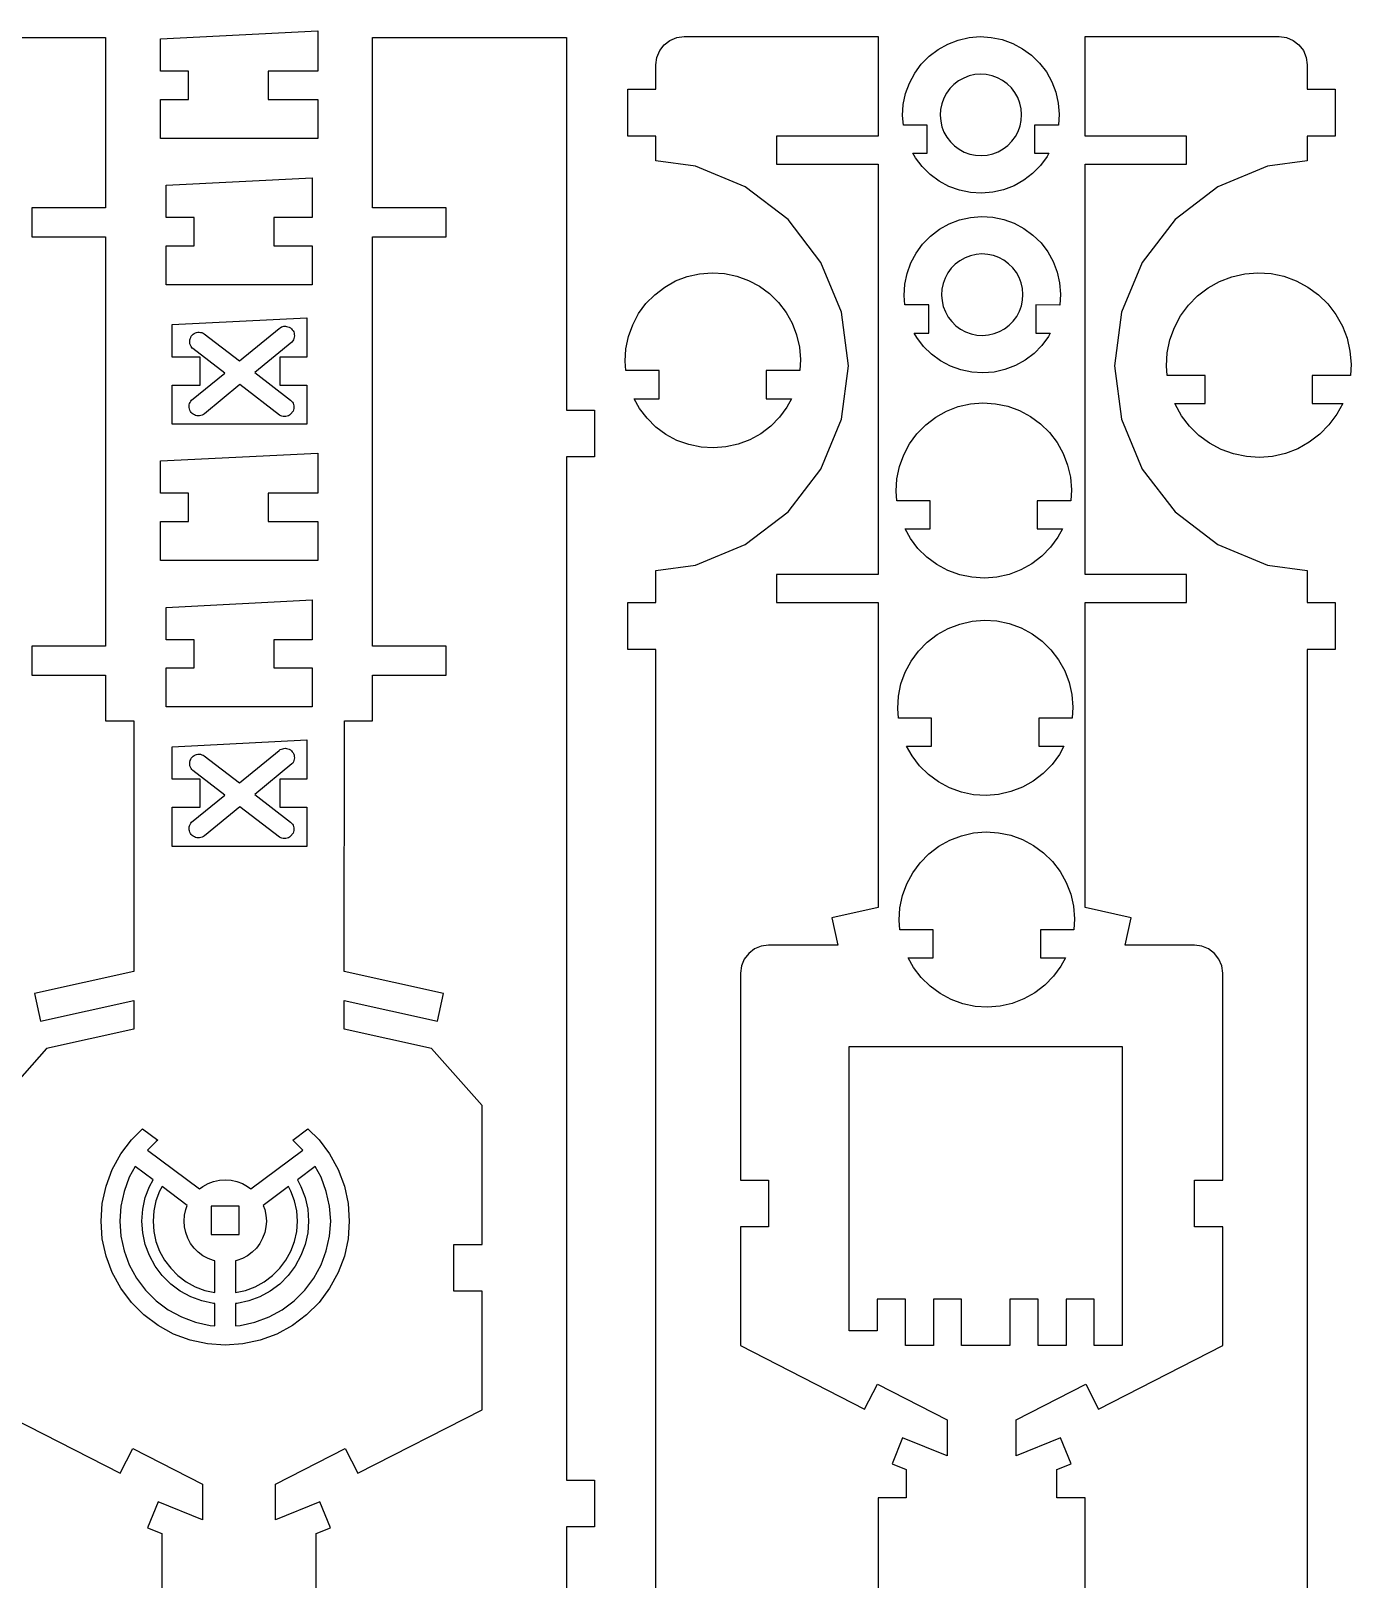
# Model space of a CAD drawing. Extents: x -3458 to 3458, y -2251 to 2251.
# Drawn here: x 2040 to 3394, y -632 to 956 of the extents above; entities that cross this region are included whole.
import ezdxf

# ---------------------------------------------------------------- set-up
doc = ezdxf.new("R2010")
doc.units = 0
doc.header["$MEASUREMENT"] = 0
doc.layers.get('0').update_dxf_attribs({"linetype": 'CONTINUOUS'})

msp = doc.modelspace()

# ---------------------------------------------------------------- linework, layer by layer
for p, q in [((2173.2, 947.6), (2334.4, 955.8)), ((2334.4, 955.8), (2334.4, 914.4)), ((1917.9, 949), (2116.8, 949)), ((2116.8, 949), (2116.8, 774.4)), ((2173.2, 914.4), (2173.2, 947.6)), ((2390.5, 774.4), (2390.5, 949)), ((2390.5, 949), (2589.5, 949)), ((2589.5, 949), (2589.5, 566.9)), ((2685.1, 935.6), (2689.7, 941.5)), ((2689.7, 941.5), (2695.6, 946.1)), ((2695.6, 946.1), (2702.6, 949)), ((2702.6, 949), (2710, 950)), ((2710, 950), (2909, 950)), ((2909, 950), (2909.1, 848)), ((2970.5, 936.8), (2980.4, 942.4)), ((2980.4, 942.4), (2991.1, 946.5)), ((2991.1, 946.5), (3002.3, 949)), ((3002.3, 949), (3013.7, 950)), ((3013.7, 950), (3025.1, 949.2)), ((3025.1, 949.2), (3036.4, 946.9)), ((3036.4, 946.9), (3047.1, 943)), ((3047.1, 943), (3057.2, 937.6)), ((3057.2, 937.6), (3066.5, 930.8)), ((3121.2, 848), (3121.2, 950)), ((3121.2, 950), (3320.2, 950)), ((3320.2, 950), (3327.7, 949)), ((3327.7, 949), (3334.6, 946.1)), ((3334.6, 946.1), (3340.6, 941.5)), ((3340.6, 941.5), (3345.2, 935.6)), ((2681.2, 921.2), (2682.2, 928.6)), ((2681.2, 896), (2681.2, 921.2)), ((2682.2, 928.6), (2685.1, 935.6)), ((2946.6, 912.5), (2953.3, 921.7)), ((2953.3, 921.7), (2961.3, 929.9)), ((2961.3, 929.9), (2970.5, 936.8)), ((3066.5, 930.8), (3074.6, 922.8)), ((3074.6, 922.8), (3081.6, 913.7)), ((3345.2, 935.6), (3348, 928.6)), ((3348, 928.6), (3349, 921.2)), ((3349, 921.2), (3349, 896)), ((2201.9, 914.4), (2173.2, 914.4)), ((2201.9, 885.6), (2201.9, 914.4)), ((2334.4, 914.4), (2283.5, 914.4)), ((2283.5, 914.4), (2283.5, 885.6)), ((2941.2, 902.4), (2946.6, 912.5)), ((2996.8, 907.5), (2991.6, 904.6)), ((3002.3, 909.7), (2996.8, 907.5)), ((3008.1, 911), (3002.3, 909.7)), ((3014.1, 911.5), (3008.1, 911)), ((3020, 911.1), (3014.1, 911.5)), ((3025.9, 909.9), (3020, 911.1)), ((3031.4, 907.8), (3025.9, 909.9)), ((3036.7, 905), (3031.4, 907.8)), ((3081.6, 913.7), (3087.2, 903.7)), ((2652.4, 848), (2652.4, 896)), ((2652.4, 896), (2681.2, 896)), ((2934.9, 880.4), (2937.2, 891.6)), ((2937.2, 891.6), (2941.2, 902.4)), ((2979.1, 892), (2976.3, 886.7)), ((2982.6, 896.8), (2979.1, 892)), ((2986.8, 901), (2982.6, 896.8)), ((2991.6, 904.6), (2986.8, 901)), ((3041.5, 901.5), (3036.7, 905)), ((3045.7, 897.3), (3041.5, 901.5)), ((3049.4, 892.6), (3045.7, 897.3)), ((3052.3, 887.4), (3049.4, 892.6)), ((3087.2, 903.7), (3091.2, 893)), ((3091.2, 893), (3093.8, 881.8)), ((3349, 896), (3377.8, 896)), ((3377.8, 896), (3377.8, 848)), ((2173.2, 845.4), (2173.2, 885.6)), ((2173.2, 885.6), (2201.9, 885.6)), ((2283.5, 885.6), (2334.4, 885.6)), ((2334.4, 885.6), (2334.4, 845.5)), ((2934.2, 869), (2934.9, 880.4)), ((2973.1, 875.3), (2972.7, 869.3)), ((2974.3, 881.1), (2973.1, 875.3)), ((2976.3, 886.7), (2974.3, 881.1)), ((3054.4, 881.8), (3052.3, 887.4)), ((3055.7, 876), (3054.4, 881.8)), ((3056.2, 870.1), (3055.7, 876)), ((3093.8, 881.8), (3094.7, 870.4)), ((2935, 859.2), (2934.2, 869)), ((2959.5, 859.2), (2935, 859.2)), ((2959.5, 830.4), (2959.5, 859.2)), ((2972.7, 869.3), (2973.2, 863.4)), ((2973.2, 863.4), (2974.5, 857.6)), ((3052.6, 852.7), (3054.6, 858.3)), ((3054.6, 858.3), (3055.8, 864.1)), ((3055.8, 864.1), (3056.2, 870.1)), ((3094, 859), (3069.4, 859.2)), ((3069.4, 859.2), (3069.4, 830.4)), ((3094.7, 870.4), (3094, 859)), ((2334.4, 845.5), (2173.2, 845.4)), ((2681.2, 848), (2652.4, 848)), ((2681.2, 822.5), (2681.2, 848)), ((2909.1, 848), (2804.8, 848)), ((2804.8, 848), (2804.8, 819.2)), ((2974.5, 857.6), (2976.6, 852)), ((2976.6, 852), (2979.5, 846.8)), ((2979.5, 846.8), (2983.1, 842.1)), ((2983.1, 842.1), (2987.4, 837.9)), ((3042.1, 838.4), (3046.2, 842.6)), ((3046.2, 842.6), (3049.8, 847.4)), ((3049.8, 847.4), (3052.6, 852.7)), ((3225.4, 848), (3121.2, 848)), ((3225.4, 819.2), (3225.4, 848)), ((3377.8, 848), (3349, 848)), ((3349, 848), (3349, 822.5)), ((2947.3, 825.7), (2944.7, 830.4)), ((2944.7, 830.4), (2959.5, 830.4)), ((2987.4, 837.9), (2992.2, 834.4)), ((2992.2, 834.4), (2997.4, 831.6)), ((2997.4, 831.6), (3003, 829.5)), ((3003, 829.5), (3008.9, 828.3)), ((3008.9, 828.3), (3014.8, 828)), ((3014.8, 828), (3020.7, 828.4)), ((3020.7, 828.4), (3026.6, 829.7)), ((3026.6, 829.7), (3032.1, 831.9)), ((3032.1, 831.9), (3037.3, 834.8)), ((3037.3, 834.8), (3042.1, 838.4)), ((3069.4, 830.4), (3084.2, 830.4)), ((3082.3, 826.9), (3075.6, 817.7)), ((3084.2, 830.4), (3082.3, 826.9)), ((2721.7, 817.2), (2681.2, 822.5)), ((2772.8, 796), (2721.7, 817.2)), ((2804.8, 819.2), (2909.1, 819.2)), ((2909.1, 819.2), (2909.1, 398.2)), ((2954.3, 816.6), (2947.3, 825.7)), ((2962.4, 808.6), (2954.3, 816.6)), ((3075.6, 817.7), (3067.5, 809.5)), ((3121.2, 398.2), (3121.2, 819.2)), ((3121.2, 819.2), (3225.4, 819.2)), ((3308.5, 817.2), (3257.4, 796)), ((3349, 822.5), (3308.5, 817.2)), ((2179, 797.5), (2328.7, 805.1)), ((2179, 764.3), (2179, 797.5)), ((2328.7, 805.1), (2328.7, 764.3)), ((2816.7, 762.3), (2772.8, 796)), ((2971.6, 801.8), (2962.4, 808.6)), ((2981.7, 796.4), (2971.6, 801.8)), ((2992.5, 792.5), (2981.7, 796.4)), ((3048.4, 797), (3037.7, 792.9)), ((3058.4, 802.6), (3048.4, 797)), ((3067.5, 809.5), (3058.4, 802.6)), ((3257.4, 796), (3213.5, 762.3)), ((3003.7, 790.2), (2992.5, 792.5)), ((3015.2, 789.5), (3003.7, 790.2)), ((3026.6, 790.4), (3015.2, 789.5)), ((3037.7, 792.9), (3026.6, 790.4)), ((2116.8, 774.4), (2041.3, 774.4)), ((2041.3, 774.4), (2041.3, 744.7)), ((2207.7, 764.3), (2179, 764.3)), ((2207.7, 735.5), (2207.7, 764.3)), ((2328.7, 764.3), (2289.3, 764.3)), ((2289.3, 764.3), (2289.3, 735.5)), ((2466, 774.4), (2390.5, 774.4)), ((2466, 744.7), (2466, 774.4)), ((2992.6, 762), (3003.7, 764.5)), ((3003.7, 764.5), (3015.2, 765.5)), ((3015.2, 765.5), (3026.6, 764.7)), ((3026.6, 764.7), (3037.8, 762.4)), ((3037.8, 762.4), (3048.5, 758.5)), ((2850.4, 718.4), (2816.7, 762.3)), ((2962.8, 745.4), (2971.9, 752.3)), ((2971.9, 752.3), (2981.9, 757.9)), ((2981.9, 757.9), (2992.6, 762)), ((3048.5, 758.5), (3058.6, 753.1)), ((3058.6, 753.1), (3067.8, 746.3)), ((3213.5, 762.3), (3179.8, 718.4)), ((2041.3, 744.7), (2116.8, 744.7)), ((2116.8, 744.7), (2116.8, 324.8)), ((2179, 695.3), (2179, 735.5)), ((2179, 735.5), (2207.7, 735.5)), ((2289.3, 735.5), (2328.7, 735.5)), ((2328.7, 735.5), (2328.7, 695.3)), ((2390.5, 324.8), (2390.5, 744.7)), ((2390.5, 744.7), (2466, 744.7)), ((2948, 728), (2954.7, 737.2)), ((2954.7, 737.2), (2962.8, 745.4)), ((3067.8, 746.3), (3076.1, 738.3)), ((3076.1, 738.3), (3083, 729.2)), ((2871.6, 667.3), (2850.4, 718.4)), ((2938.7, 707.1), (2942.5, 717.9)), ((2942.5, 717.9), (2948, 728)), ((2988.2, 716.5), (2984.1, 712.3)), ((2993, 720.1), (2988.2, 716.5)), ((2998.2, 723), (2993, 720.1)), ((3003.7, 725.2), (2998.2, 723)), ((3009.5, 726.5), (3003.7, 725.2)), ((3015.5, 727), (3009.5, 726.5)), ((3021.4, 726.6), (3015.5, 727)), ((3027.2, 725.4), (3021.4, 726.6)), ((3032.9, 723.3), (3027.2, 725.4)), ((3038.1, 720.5), (3032.9, 723.3)), ((3042.9, 717), (3038.1, 720.5)), ((3047.2, 712.8), (3042.9, 717)), ((3083, 729.2), (3088.6, 719.2)), ((3088.6, 719.2), (3092.6, 708.5)), ((3179.8, 718.4), (3158.7, 667.3)), ((2690.2, 693), (2701.4, 699.3)), ((2701.4, 699.3), (2713.4, 703.8)), ((2713.4, 703.8), (2725.9, 706.7)), ((2725.9, 706.7), (2738.7, 707.7)), ((2738.7, 707.7), (2751.5, 706.9)), ((2751.5, 706.9), (2764, 704.3)), ((2764, 704.3), (2776.1, 699.9)), ((2776.1, 699.9), (2787.4, 693.9)), ((2936.3, 695.9), (2938.7, 707.1)), ((2977.7, 702.2), (2975.7, 696.6)), ((2980.5, 707.5), (2977.7, 702.2)), ((2984.1, 712.3), (2980.5, 707.5)), ((3050.8, 708.1), (3047.2, 712.8)), ((3053.7, 702.9), (3050.8, 708.1)), ((3055.8, 697.3), (3053.7, 702.9)), ((3092.6, 708.5), (3095.2, 697.3)), ((3247.4, 692.2), (3259.2, 698.8)), ((3259.2, 698.8), (3271.8, 703.6)), ((3271.8, 703.6), (3285, 706.6)), ((3285, 706.6), (3298.5, 707.7)), ((3298.5, 707.7), (3312, 706.9)), ((3312, 706.9), (3325.2, 704.1)), ((3325.2, 704.1), (3337.9, 699.5)), ((3337.9, 699.5), (3349.8, 693.1)), ((2328.7, 695.3), (2179, 695.3)), ((2671, 676.1), (2680, 685.2)), ((2680, 685.2), (2690.2, 693)), ((2787.4, 693.9), (2797.7, 686.3)), ((2797.7, 686.3), (2806.9, 677.3)), ((2935.6, 684.5), (2936.3, 695.9)), ((2936.4, 674.7), (2935.6, 684.5)), ((2974.5, 690.8), (2974.1, 684.8)), ((2974.1, 684.8), (2974.6, 678.9)), ((2975.7, 696.6), (2974.5, 690.8)), ((3057.1, 691.5), (3055.8, 697.3)), ((3057.6, 685.6), (3057.1, 691.5)), ((3057.2, 679.6), (3057.6, 685.6)), ((3095.2, 697.3), (3096.1, 685.9)), ((3096.1, 685.9), (3095.4, 674.5)), ((3227.2, 674.4), (3236.7, 684)), ((3236.7, 684), (3247.4, 692.2)), ((3349.8, 693.1), (3360.7, 685.1)), ((3360.7, 685.1), (3370.3, 675.7)), ((2663.4, 665.8), (2671, 676.1)), ((2806.9, 677.3), (2814.6, 667.1)), ((2814.6, 667.1), (2820.9, 655.9)), ((2878.8, 612.4), (2871.6, 667.3)), ((2960.9, 674.7), (2936.4, 674.7)), ((2960.9, 645.9), (2960.9, 674.7)), ((2974.6, 678.9), (2975.9, 673.1)), ((2975.9, 673.1), (2978, 667.5)), ((2978, 667.5), (2980.9, 662.3)), ((3051.2, 662.9), (3054, 668.2)), ((3054, 668.2), (3056, 673.8)), ((3056, 673.8), (3057.2, 679.6)), ((3095.4, 674.5), (3070.8, 674.7)), ((3070.8, 674.7), (3070.8, 645.9)), ((3158.7, 667.3), (3151.4, 612.4)), ((3219.2, 663.5), (3227.2, 674.4)), ((3370.3, 675.7), (3378.5, 664.9)), ((2185, 654.5), (2323.2, 661.5)), ((2185, 621.3), (2185, 654.5)), ((2294.8, 650.6), (2295.9, 651.4)), ((2295.9, 651.4), (2297.2, 652.1)), ((2297.2, 652.1), (2298.5, 652.5)), ((2298.5, 652.5), (2299.8, 652.8)), ((2299.8, 652.8), (2301.2, 652.8)), ((2301.2, 652.8), (2302.5, 652.7)), ((2302.5, 652.7), (2303.9, 652.4)), ((2303.9, 652.4), (2305.1, 651.8)), ((2305.1, 651.8), (2306.3, 651.2)), ((2306.3, 651.2), (2307.4, 650.3)), ((2323.2, 661.5), (2323.2, 621.3)), ((2653, 642.4), (2657.4, 654.4)), ((2657.4, 654.4), (2663.4, 665.8)), ((2820.9, 655.9), (2825.5, 643.9)), ((2980.9, 662.3), (2984.5, 657.6)), ((2984.5, 657.6), (2988.8, 653.4)), ((2988.8, 653.4), (2993.6, 649.9)), ((3038.7, 650.3), (3043.5, 653.9)), ((3043.5, 653.9), (3047.6, 658.1)), ((3047.6, 658.1), (3051.2, 662.9)), ((3208.2, 638.9), (3212.8, 651.6)), ((3212.8, 651.6), (3219.2, 663.5)), ((3378.5, 664.9), (3385.1, 653.1)), ((3385.1, 653.1), (3389.9, 640.5)), ((2203.1, 637.4), (2203.2, 638.8)), ((2203.1, 636.1), (2203.1, 637.4)), ((2203.4, 634.7), (2203.1, 636.1)), ((2203.2, 638.8), (2203.5, 640.1)), ((2203.5, 640.1), (2204.1, 641.4)), ((2204.1, 641.4), (2204.7, 642.6)), ((2204.7, 642.6), (2205.6, 643.7)), ((2205.6, 643.7), (2206.6, 644.6)), ((2206.6, 644.6), (2207.7, 645.4)), ((2207.7, 645.4), (2208.9, 646)), ((2208.9, 646), (2210.2, 646.5)), ((2210.2, 646.5), (2211.6, 646.7)), ((2211.6, 646.7), (2212.9, 646.8)), ((2212.9, 646.8), (2214.3, 646.6)), ((2214.3, 646.6), (2215.6, 646.3)), ((2215.6, 646.3), (2216.9, 645.8)), ((2216.9, 645.8), (2218.1, 645.1)), ((2218.1, 645.1), (2254.3, 617.3)), ((2254.3, 617.3), (2294.8, 650.6)), ((2308, 636.7), (2269.8, 605.4)), ((2307.4, 650.3), (2308.3, 649.3)), ((2308.8, 637.8), (2308, 636.7)), ((2308.3, 649.3), (2309.1, 648.2)), ((2309.5, 639), (2308.8, 637.8)), ((2309.1, 648.2), (2309.8, 647)), ((2310, 640.3), (2309.5, 639)), ((2309.8, 647), (2310.2, 645.7)), ((2310.4, 641.6), (2310, 640.3)), ((2310.2, 645.7), (2310.4, 644.3)), ((2310.4, 644.3), (2310.5, 643)), ((2310.5, 643), (2310.4, 641.6)), ((2650.4, 629.8), (2653, 642.4)), ((2825.5, 643.9), (2828.3, 631.4)), ((2948.7, 641.2), (2946.1, 645.9)), ((2946.1, 645.9), (2960.9, 645.9)), ((2955.7, 632.1), (2948.7, 641.2)), ((2993.6, 649.9), (2998.8, 647.1)), ((2998.8, 647.1), (3004.5, 645)), ((3004.5, 645), (3010.3, 643.8)), ((3010.3, 643.8), (3016.2, 643.5)), ((3016.2, 643.5), (3022.2, 643.9)), ((3022.2, 643.9), (3028, 645.3)), ((3028, 645.3), (3033.5, 647.4)), ((3033.5, 647.4), (3038.7, 650.3)), ((3070.8, 645.9), (3085.6, 645.9)), ((3083.7, 642.4), (3077, 633.2)), ((3085.6, 645.9), (3083.7, 642.4)), ((3205.5, 625.7), (3208.2, 638.9)), ((3389.9, 640.5), (3392.9, 627.3)), ((2213.8, 621.3), (2185, 621.3)), ((2203.9, 633.4), (2203.4, 634.7)), ((2204.5, 632.2), (2203.9, 633.4)), ((2205.2, 631.1), (2204.5, 632.2)), ((2206.1, 630.2), (2204.5, 632.2)), ((2205.2, 631.1), (2206.2, 630.1)), ((2206.1, 630.2), (2205.2, 631.1)), ((2206.2, 630.1), (2206.1, 630.2)), ((2206.2, 630.1), (2206.1, 630.2)), ((2206.2, 630.1), (2206.2, 630.1)), ((2239.1, 604.9), (2206.2, 630.1)), ((2213.8, 592.5), (2213.8, 621.3)), ((2323.2, 621.3), (2295.4, 621.3)), ((2295.4, 621.3), (2295.4, 592.5)), ((2649.6, 617), (2650.4, 629.8)), ((2828.3, 631.4), (2829.3, 618.6)), ((2963.8, 624.1), (2955.7, 632.1)), ((2973.1, 617.3), (2963.8, 624.1)), ((3068.9, 625), (3059.8, 618.1)), ((3077, 633.2), (3068.9, 625)), ((3204.6, 612.2), (3205.5, 625.7)), ((3392.9, 627.3), (3394, 613.8)), ((2205, 577), (2239.1, 604.9)), ((2269.8, 605.4), (2306.6, 577.1)), ((2650.3, 607.3), (2649.6, 617)), ((2684.5, 607.3), (2650.3, 607.3)), ((2684.5, 578.5), (2684.5, 607.3)), ((2828.6, 607.3), (2794.4, 607.3)), ((2794.4, 607.3), (2794.4, 578.5)), ((2829.3, 618.6), (2828.6, 607.3)), ((2871.6, 557.5), (2878.8, 612.4)), ((2983.2, 611.9), (2973.1, 617.3)), ((2993.9, 608), (2983.2, 611.9)), ((3005.1, 605.7), (2993.9, 608)), ((3016.5, 605), (3005.1, 605.7)), ((3028, 605.9), (3016.5, 605)), ((3039.1, 608.4), (3028, 605.9)), ((3049.8, 612.5), (3039.1, 608.4)), ((3059.8, 618.1), (3049.8, 612.5)), ((3151.4, 612.4), (3158.7, 557.5)), ((3205.4, 602.5), (3204.6, 612.2)), ((3394, 613.8), (3393.3, 602.5)), ((2185, 592.5), (2213.8, 592.5)), ((2185, 552.3), (2185, 592.5)), ((2254.5, 593), (2218.2, 563.1)), ((2295.2, 561.8), (2254.5, 593)), ((2295.4, 592.5), (2323.2, 592.5)), ((2323.2, 592.5), (2323.2, 552.3)), ((3244.3, 602.5), (3205.4, 602.5)), ((3244.3, 573.7), (3244.3, 602.5)), ((3393.3, 602.5), (3354.3, 602.5)), ((3354.3, 602.5), (3354.3, 573.7)), ((2202.5, 570.8), (2202.7, 572.1)), ((2202.7, 572.1), (2203, 573.5)), ((2203, 573.5), (2203.5, 574.7)), ((2203.5, 574.7), (2204.2, 575.9)), ((2204.2, 575.9), (2205, 577)), ((2306.6, 577.1), (2307.6, 576.1)), ((2307.6, 576.1), (2308.4, 575)), ((2308.4, 575), (2309.1, 573.8)), ((2309.1, 573.8), (2309.6, 572.5)), ((2309.6, 572.5), (2309.9, 571.2)), ((2664.3, 568.6), (2658.8, 578.5)), ((2658.8, 578.5), (2684.5, 578.5)), ((2794.4, 578.5), (2820.1, 578.5)), ((2820.1, 578.5), (2815.5, 569.9)), ((2991.3, 570.4), (3003.8, 573.2)), ((3003.8, 573.2), (3016.5, 574.2)), ((3016.5, 574.2), (3029.4, 573.4)), ((3029.4, 573.4), (3041.9, 570.8)), ((3213.5, 572.9), (3213.3, 573.7)), ((3213.3, 573.7), (3244.3, 573.7)), ((3220.1, 561.1), (3213.5, 572.9)), ((3354.3, 573.7), (3385.5, 573.7)), ((3385.5, 573.7), (3379.4, 562.5)), ((2202.6, 569.4), (2202.5, 570.8)), ((2202.8, 568), (2202.6, 569.4)), ((2203.3, 566.8), (2202.8, 568)), ((2203.9, 565.5), (2203.3, 566.8)), ((2204.7, 564.4), (2203.9, 565.5)), ((2205.6, 563.4), (2204.7, 564.4)), ((2206.7, 562.6), (2205.6, 563.4)), ((2207.9, 561.9), (2206.7, 562.6)), ((2209.2, 561.4), (2207.9, 561.9)), ((2210.5, 561), (2209.2, 561.4)), ((2211.8, 560.9), (2210.5, 561)), ((2213.2, 561), (2211.8, 560.9)), ((2214.6, 561.2), (2213.2, 561)), ((2215.8, 561.7), (2214.6, 561.2)), ((2217.1, 562.3), (2215.8, 561.7)), ((2218.2, 563.1), (2217.1, 562.3)), ((2296.4, 561.1), (2295.2, 561.8)), ((2297.6, 560.6), (2296.4, 561.1)), ((2299, 560.3), (2297.6, 560.6)), ((2300.3, 560.2), (2299, 560.3)), ((2301.7, 560.3), (2300.3, 560.2)), ((2303, 560.6), (2301.7, 560.3)), ((2304.3, 561.1), (2303, 560.6)), ((2305.5, 561.8), (2304.3, 561.1)), ((2306.6, 562.6), (2305.5, 561.8)), ((2309.1, 565.9), (2306.6, 562.6)), ((2309.6, 567.1), (2309.1, 565.9)), ((2309.9, 568.5), (2309.6, 567.1)), ((2309.9, 571.2), (2310, 569.8)), ((2310, 569.8), (2309.9, 568.5)), ((2589.5, 566.9), (2618.3, 566.9)), ((2618.3, 566.9), (2618.3, 518.9)), ((2672.1, 558.4), (2664.3, 568.6)), ((2681.2, 549.4), (2672.1, 558.4)), ((2807.9, 559.6), (2798.9, 550.4)), ((2815.5, 569.9), (2807.9, 559.6)), ((2850.4, 506.4), (2871.6, 557.5)), ((2957.9, 551.8), (2968.1, 559.5)), ((2968.1, 559.5), (2979.3, 565.8)), ((2979.3, 565.8), (2991.3, 570.4)), ((3041.9, 570.8), (3054, 566.4)), ((3054, 566.4), (3065.3, 560.4)), ((3065.3, 560.4), (3075.6, 552.8)), ((3158.7, 557.5), (3179.8, 506.4)), ((3228.3, 550.4), (3220.1, 561.1)), ((3379.4, 562.5), (3371.4, 551.6)), ((2323.2, 552.3), (2185, 552.3)), ((2691.5, 541.8), (2681.2, 549.4)), ((2702.8, 535.7), (2691.5, 541.8)), ((2788.7, 542.6), (2777.5, 536.4)), ((2798.9, 550.4), (2788.7, 542.6)), ((2941.3, 532.3), (2948.9, 542.6)), ((2948.9, 542.6), (2957.9, 551.8)), ((3075.6, 552.8), (3084.8, 543.8)), ((3084.8, 543.8), (3092.5, 533.6)), ((3237.9, 540.9), (3228.3, 550.4)), ((3248.8, 532.9), (3237.9, 540.9)), ((3361.9, 542), (3351.2, 533.8)), ((3371.4, 551.6), (3361.9, 542)), ((2714.9, 531.4), (2702.8, 535.7)), ((2727.5, 528.8), (2714.9, 531.4)), ((2740.3, 528), (2727.5, 528.8)), ((2753, 529), (2740.3, 528)), ((2765.5, 531.8), (2753, 529)), ((2777.5, 536.4), (2765.5, 531.8)), ((2935.3, 521), (2941.3, 532.3)), ((3092.5, 533.6), (3098.8, 522.4)), ((3260.7, 526.5), (3248.8, 532.9)), ((3273.4, 521.9), (3260.7, 526.5)), ((3339.4, 527.2), (3326.8, 522.4)), ((3351.2, 533.8), (3339.4, 527.2)), ((2173.2, 514.7), (2334.4, 522.8)), ((2173.2, 481.5), (2173.2, 514.7)), ((2334.4, 522.8), (2334.4, 481.5)), ((2618.3, 518.9), (2589.5, 518.9)), ((2589.5, 518.9), (2589.5, -530.8)), ((2928.3, 496.4), (2930.9, 508.9)), ((2930.9, 508.9), (2935.3, 521)), ((3098.8, 522.4), (3103.4, 510.4)), ((3103.4, 510.4), (3106.2, 497.9)), ((3286.7, 519.2), (3273.4, 521.9)), ((3300.1, 518.3), (3286.7, 519.2)), ((3313.6, 519.4), (3300.1, 518.3)), ((3326.8, 522.4), (3313.6, 519.4)), ((2816.7, 462.5), (2850.4, 506.4)), ((2927.5, 483.6), (2928.3, 496.4)), ((3106.2, 497.9), (3107.2, 485.2)), ((3179.8, 506.4), (3213.5, 462.5)), ((2201.9, 481.5), (2173.2, 481.5)), ((2201.9, 452.7), (2201.9, 481.5)), ((2334.4, 481.5), (2283.5, 481.5)), ((2283.5, 481.5), (2283.5, 452.7)), ((2928.3, 473.8), (2927.5, 483.6)), ((3107.2, 485.2), (3106.5, 473.8)), ((2772.8, 428.8), (2816.7, 462.5)), ((2962.4, 473.8), (2928.3, 473.8)), ((2962.4, 445), (2962.4, 473.8)), ((3072.3, 473.8), (3072.3, 445)), ((3106.5, 473.8), (3072.3, 473.8)), ((3213.5, 462.5), (3257.4, 428.8)), ((2173.2, 412.4), (2173.2, 452.7)), ((2173.2, 452.7), (2201.9, 452.7)), ((2283.5, 452.7), (2334.4, 452.7)), ((2334.4, 452.7), (2334.4, 412.5)), ((2942.2, 435.1), (2936.7, 445)), ((2936.7, 445), (2962.4, 445)), ((3072.3, 445), (3098, 445)), ((3098, 445), (3093.4, 436.4)), ((2721.7, 407.7), (2772.8, 428.8)), ((2949.9, 424.9), (2942.2, 435.1)), ((3093.4, 436.4), (3085.8, 426.1)), ((3257.4, 428.8), (3308.5, 407.7)), ((2959.1, 415.9), (2949.9, 424.9)), ((2969.4, 408.3), (2959.1, 415.9)), ((3076.8, 416.9), (3066.6, 409.2)), ((3085.8, 426.1), (3076.8, 416.9)), ((2334.4, 412.5), (2173.2, 412.4)), ((2681.2, 402.3), (2721.7, 407.7)), ((2681.2, 369.4), (2681.2, 402.3)), ((2909.1, 398.2), (2804.8, 398.2)), ((2804.8, 398.2), (2804.8, 369.4)), ((2980.7, 402.3), (2969.4, 408.3)), ((2992.8, 397.9), (2980.7, 402.3)), ((3005.3, 395.3), (2992.8, 397.9)), ((3043.4, 398.3), (3030.9, 395.5)), ((3055.4, 402.9), (3043.4, 398.3)), ((3066.6, 409.2), (3055.4, 402.9)), ((3225.4, 398.2), (3121.2, 398.2)), ((3225.4, 369.4), (3225.4, 398.2)), ((3308.5, 407.7), (3349, 402.3)), ((3349, 402.3), (3349, 369.4)), ((3018.1, 394.5), (3005.3, 395.3)), ((3030.9, 395.5), (3018.1, 394.5)), ((2179, 364.5), (2328.7, 372.1)), ((2328.7, 372.1), (2328.7, 331.3)), ((2652.4, 321.4), (2652.4, 369.4)), ((2652.4, 369.4), (2681.2, 369.4)), ((2804.8, 369.4), (2909.1, 369.4)), ((2909.1, 369.4), (2909, 56.5)), ((3121.2, 56.5), (3121.2, 369.4)), ((3121.2, 369.4), (3225.4, 369.4)), ((3349, 369.4), (3377.8, 369.4)), ((3377.8, 369.4), (3377.8, 321.4)), ((2179, 331.3), (2179, 364.5)), ((2992.8, 347.4), (3005.4, 350.3)), ((3005.4, 350.3), (3018.1, 351.3)), ((3018.1, 351.3), (3030.9, 350.5)), ((3030.9, 350.5), (3043.5, 347.9)), ((2959.5, 328.8), (2969.7, 336.6)), ((2969.7, 336.6), (2980.9, 342.8)), ((2980.9, 342.8), (2992.8, 347.4)), ((3043.5, 347.9), (3055.6, 343.5)), ((3055.6, 343.5), (3066.9, 337.4)), ((3066.9, 337.4), (3077.2, 329.8)), ((2116.8, 324.8), (2041.3, 324.8)), ((2041.3, 324.8), (2041.3, 295)), ((2207.7, 331.3), (2179, 331.3)), ((2207.7, 302.5), (2207.7, 331.3)), ((2328.7, 331.3), (2289.3, 331.3)), ((2289.3, 331.3), (2289.3, 302.5)), ((2466, 324.8), (2390.5, 324.8)), ((2466, 295), (2466, 324.8)), ((2681.2, 321.4), (2652.4, 321.4)), ((2681.2, -808.9), (2681.2, 321.4)), ((2942.9, 309.3), (2950.5, 319.7)), ((2950.5, 319.7), (2959.5, 328.8)), ((3077.2, 329.8), (3086.3, 320.9)), ((3086.3, 320.9), (3094.1, 310.7)), ((3377.8, 321.4), (3349, 321.4)), ((3349, 321.4), (3349, -808.9)), ((2179, 262.3), (2179, 302.5)), ((2179, 302.5), (2207.7, 302.5)), ((2289.3, 302.5), (2328.7, 302.5)), ((2328.7, 302.5), (2328.7, 262.4)), ((2936.9, 298), (2942.9, 309.3)), ((3094.1, 310.7), (3100.4, 299.5)), ((2041.3, 295), (2116.8, 295)), ((2116.8, 295), (2116.8, 248)), ((2390.5, 248), (2390.5, 295)), ((2390.5, 295), (2466, 295)), ((2929.8, 273.4), (2932.5, 286)), ((2932.5, 286), (2936.9, 298)), ((3100.4, 299.5), (3104.9, 287.5)), ((3104.9, 287.5), (3107.8, 275)), ((2929.1, 260.6), (2929.8, 273.4)), ((3107.8, 275), (3108.8, 262.2)), ((2328.7, 262.4), (2179, 262.3)), ((2929.8, 250.9), (2929.1, 260.6)), ((3108.8, 262.2), (3108.1, 250.9)), ((2116.8, 248), (2145.7, 248)), ((2145.7, 248), (2145.7, -9.2)), ((2361.6, -9.2), (2361.7, 248)), ((2361.7, 248), (2390.5, 248)), ((2963.9, 250.9), (2929.8, 250.9)), ((2963.9, 222.1), (2963.9, 250.9)), ((3108.1, 250.9), (3073.9, 250.9)), ((3073.9, 250.9), (3073.9, 222.1)), ((2185, 221.5), (2323.2, 228.5)), ((2323.2, 228.5), (2323.2, 188.3)), ((2185, 188.3), (2185, 221.5)), ((2203.2, 205.8), (2203.5, 207.2)), ((2203.5, 207.2), (2204.1, 208.5)), ((2204.1, 208.5), (2204.7, 209.6)), ((2204.7, 209.6), (2205.6, 210.7)), ((2205.6, 210.7), (2206.6, 211.7)), ((2206.6, 211.7), (2207.7, 212.4)), ((2207.7, 212.4), (2208.9, 213.1)), ((2208.9, 213.1), (2210.2, 213.5)), ((2210.2, 213.5), (2211.6, 213.8)), ((2211.6, 213.8), (2212.9, 213.8)), ((2212.9, 213.8), (2214.3, 213.7)), ((2214.3, 213.7), (2215.6, 213.3)), ((2215.6, 213.3), (2216.9, 212.8)), ((2216.9, 212.8), (2218.1, 212.2)), ((2218.1, 212.2), (2254.3, 184.3)), ((2254.3, 184.3), (2294.8, 217.7)), ((2294.8, 217.7), (2295.9, 218.5)), ((2295.9, 218.5), (2297.2, 219.1)), ((2297.2, 219.1), (2298.5, 219.5)), ((2298.5, 219.5), (2299.8, 219.8)), ((2299.8, 219.8), (2301.2, 219.9)), ((2301.2, 219.9), (2302.5, 219.7)), ((2302.5, 219.7), (2303.9, 219.4)), ((2303.9, 219.4), (2305.1, 218.9)), ((2305.1, 218.9), (2306.3, 218.2)), ((2306.3, 218.2), (2307.4, 217.3)), ((2307.4, 217.3), (2308.3, 216.4)), ((2308.3, 216.4), (2309.1, 215.2)), ((2309.1, 215.2), (2309.8, 214)), ((2310, 207.3), (2309.5, 206)), ((2309.8, 214), (2310.2, 212.7)), ((2310.4, 208.6), (2310, 207.3)), ((2310.2, 212.7), (2310.4, 211.4)), ((2310.4, 211.4), (2310.5, 210)), ((2310.5, 210), (2310.4, 208.6)), ((2943.8, 212.1), (2938.2, 222.1)), ((2938.2, 222.1), (2963.9, 222.1)), ((2951.5, 201.9), (2943.8, 212.1)), ((3073.9, 222.1), (3099.6, 222.1)), ((3095, 213.5), (3087.4, 203.1)), ((3099.6, 222.1), (3095, 213.5)), ((2203.1, 204.5), (2203.2, 205.8)), ((2203.1, 203.1), (2203.1, 204.5)), ((2203.4, 201.8), (2203.1, 203.1)), ((2203.9, 200.5), (2203.4, 201.8)), ((2204.5, 199.3), (2203.9, 200.5)), ((2205.2, 198.1), (2204.5, 199.3)), ((2206.2, 197.1), (2205.2, 198.1)), ((2239.1, 171.9), (2206.2, 197.1)), ((2206.2, 197.1), (2206.2, 197.1)), ((2308, 203.8), (2269.8, 172.5)), ((2308.8, 204.8), (2308, 203.8)), ((2309.5, 206), (2308.8, 204.8)), ((2960.7, 193), (2951.5, 201.9)), ((2971, 185.4), (2960.7, 193)), ((3078.4, 194), (3068.2, 186.2)), ((3087.4, 203.1), (3078.4, 194)), ((2213.8, 188.3), (2185, 188.3)), ((2213.8, 159.5), (2213.8, 188.3)), ((2295.4, 188.3), (2295.4, 159.5)), ((2323.2, 188.3), (2295.4, 188.3)), ((2982.3, 179.3), (2971, 185.4)), ((2994.4, 174.9), (2982.3, 179.3)), ((3006.9, 172.3), (2994.4, 174.9)), ((3045, 175.4), (3032.5, 172.6)), ((3057, 180), (3045, 175.4)), ((3068.2, 186.2), (3057, 180)), ((2185, 119.3), (2185, 159.5)), ((2185, 159.5), (2213.8, 159.5)), ((2205, 144), (2239.1, 171.9)), ((2254.5, 160), (2218.2, 130.1)), ((2295.2, 128.8), (2254.5, 160)), ((2269.8, 172.5), (2306.6, 144.1)), ((2295.4, 159.5), (2323.2, 159.5)), ((2323.2, 159.5), (2323.2, 119.3)), ((3019.7, 171.5), (3006.9, 172.3)), ((3032.5, 172.6), (3019.7, 171.5)), ((2203.5, 141.8), (2204.2, 143)), ((2204.2, 143), (2205, 144)), ((2306.6, 144.1), (2307.6, 143.2)), ((2307.6, 143.2), (2308.4, 142.1)), ((2202.5, 137.8), (2202.7, 139.2)), ((2202.6, 136.4), (2202.5, 137.8)), ((2202.8, 135.1), (2202.6, 136.4)), ((2202.7, 139.2), (2203, 140.5)), ((2203.3, 133.8), (2202.8, 135.1)), ((2203, 140.5), (2203.5, 141.8)), ((2203.9, 132.6), (2203.3, 133.8)), ((2204.7, 131.5), (2203.9, 132.6)), ((2205.6, 130.5), (2204.7, 131.5)), ((2206.7, 129.6), (2205.6, 130.5)), ((2207.9, 128.9), (2206.7, 129.6)), ((2209.2, 128.4), (2207.9, 128.9)), ((2210.5, 128.1), (2209.2, 128.4)), ((2211.8, 127.9), (2210.5, 128.1)), ((2213.2, 128), (2211.8, 127.9)), ((2214.6, 128.3), (2213.2, 128)), ((2215.8, 128.7), (2214.6, 128.3)), ((2217.1, 129.3), (2215.8, 128.7)), ((2218.2, 130.1), (2217.1, 129.3)), ((2296.4, 128.2), (2295.2, 128.8)), ((2297.6, 127.7), (2296.4, 128.2)), ((2299, 127.4), (2297.6, 127.7)), ((2300.3, 127.3), (2299, 127.4)), ((2301.7, 127.4), (2300.3, 127.3)), ((2303, 127.7), (2301.7, 127.4)), ((2304.3, 128.2), (2303, 127.7)), ((2305.5, 128.8), (2304.3, 128.2)), ((2306.6, 129.6), (2305.5, 128.8)), ((2309.1, 132.9), (2306.6, 129.6)), ((2308.4, 142.1), (2309.1, 140.9)), ((2309.1, 140.9), (2309.6, 139.6)), ((2309.6, 134.2), (2309.1, 132.9)), ((2309.6, 139.6), (2309.9, 138.2)), ((2309.9, 135.5), (2309.6, 134.2)), ((2309.9, 138.2), (2310, 136.9)), ((2310, 136.9), (2309.9, 135.5)), ((2982.5, 125.6), (2994.4, 130.2)), ((2994.4, 130.2), (3006.9, 133.1)), ((3006.9, 133.1), (3019.7, 134.1)), ((3019.7, 134.1), (3032.5, 133.3)), ((3032.5, 133.3), (3045.1, 130.7)), ((3045.1, 130.7), (3057.1, 126.3)), ((2323.2, 119.3), (2185, 119.3)), ((2952.1, 102.5), (2961.1, 111.6)), ((2961.1, 111.6), (2971.3, 119.4)), ((2971.3, 119.4), (2982.5, 125.6)), ((3057.1, 126.3), (3068.4, 120.3)), ((3068.4, 120.3), (3078.8, 112.6)), ((3078.8, 112.6), (3087.9, 103.7)), ((2944.5, 92.1), (2952.1, 102.5)), ((3087.9, 103.7), (3095.7, 93.5)), ((2934, 68.8), (2938.5, 80.8)), ((2938.5, 80.8), (2944.5, 92.1)), ((3095.7, 93.5), (3102, 82.3)), ((3102, 82.3), (3106.5, 70.3)), ((2931.4, 56.2), (2934, 68.8)), ((3106.5, 70.3), (3109.4, 57.8)), ((2909, 56.5), (2861.6, 46.1)), ((2930.6, 43.4), (2931.4, 56.2)), ((3109.4, 57.8), (3110.4, 45)), ((3168.6, 46.1), (3121.2, 56.5)), ((2861.6, 46.1), (2867.9, 17.9)), ((2931.4, 33.7), (2930.6, 43.4)), ((2965.5, 33.7), (2931.4, 33.7)), ((2965.5, 4.9), (2965.5, 33.7)), ((3109.7, 33.7), (3075.5, 33.7)), ((3075.5, 33.7), (3075.5, 4.9)), ((3110.4, 45), (3109.7, 33.7)), ((3162.3, 17.9), (3168.6, 46.1)), ((2789.2, 16.9), (2782.3, 14.1)), ((2796.7, 17.9), (2789.2, 16.9)), ((2867.9, 17.9), (2796.7, 17.9)), ((3233.6, 17.9), (3162.3, 17.9)), ((3241, 16.9), (3233.6, 17.9)), ((3248, 14.1), (3241, 16.9)), ((2771.7, 3.5), (2768.8, -3.4)), ((2776.3, 9.5), (2771.7, 3.5)), ((2782.3, 14.1), (2776.3, 9.5)), ((2945.3, -5), (2939.8, 4.9)), ((2939.8, 4.9), (2965.5, 4.9)), ((3075.5, 4.9), (3101.1, 4.9)), ((3101.1, 4.9), (3096.5, -3.7)), ((3254, 9.5), (3248, 14.1)), ((3258.5, 3.5), (3254, 9.5)), ((3261.4, -3.4), (3258.5, 3.5)), ((2145.7, -9.2), (2044, -31.8)), ((2463.3, -31.8), (2361.6, -9.2)), ((2768.8, -3.4), (2767.8, -10.9)), ((2767.8, -10.9), (2767.8, -223.2)), ((2953.1, -15.2), (2945.3, -5)), ((2962.3, -24.2), (2953.1, -15.2)), ((3089, -14), (3080, -23.2)), ((3096.5, -3.7), (3089, -14)), ((3262.4, -10.9), (3261.4, -3.4)), ((3262.4, -223.2), (3262.4, -10.9)), ((2972.6, -31.8), (2962.3, -24.2)), ((3069.8, -31), (3058.6, -37.2)), ((3080, -23.2), (3069.8, -31)), ((2044, -31.8), (2050.2, -59.9)), ((2050.2, -59.9), (2145.7, -38.7)), ((2145.7, -38.7), (2145.7, -68.2)), ((2361.6, -68.2), (2361.6, -38.7)), ((2361.6, -38.7), (2457.1, -59.9)), ((2457.1, -59.9), (2463.3, -31.8)), ((2983.9, -37.9), (2972.6, -31.8)), ((2996, -42.2), (2983.9, -37.9)), ((3008.5, -44.9), (2996, -42.2)), ((3021.3, -45.7), (3008.5, -44.9)), ((3034.1, -44.6), (3021.3, -45.7)), ((3046.6, -41.8), (3034.1, -44.6)), ((3058.6, -37.2), (3046.6, -41.8)), ((2145.7, -68.2), (2056.4, -88)), ((2450.9, -88), (2361.6, -68.2)), ((2056.4, -88), (2004.5, -146.7)), ((2502.9, -146.7), (2450.9, -88)), ((2879.4, -377.6), (2879.4, -86.2)), ((2879.4, -86.2), (3159.4, -86.2)), ((3159.4, -86.2), (3159.4, -392.7)), ((2502.9, -289), (2502.9, -146.7)), ((2143.3, -181.8), (2154.6, -170.4)), ((2154.6, -170.4), (2170.4, -182.2)), ((2308.7, -182.2), (2324.4, -170.4)), ((2324.4, -170.4), (2335.8, -181.8)), ((2132.4, -196.3), (2143.3, -181.8)), ((2168.7, -183.4), (2159.9, -192.3)), ((2170.4, -182.2), (2168.7, -183.4)), ((2310.3, -183.4), (2308.7, -182.2)), ((2319.2, -192.3), (2310.3, -183.4)), ((2335.8, -181.8), (2346.6, -196.3)), ((2123.7, -212.2), (2132.4, -196.3)), ((2159.9, -192.3), (2213.2, -232.2)), ((2265.9, -232.2), (2319.2, -192.3)), ((2346.6, -196.3), (2355.4, -212.2)), ((2117.4, -229.3), (2123.7, -212.2)), ((2141.2, -220.2), (2135.8, -234.7)), ((2147.2, -209.2), (2141.2, -220.2)), ((2165.5, -222.9), (2147.2, -209.2)), ((2331.9, -209.2), (2313.6, -222.9)), ((2337.9, -220.2), (2331.9, -209.2)), ((2343.2, -234.7), (2337.9, -220.2)), ((2355.4, -212.2), (2361.7, -229.3)), ((2113.5, -247), (2117.4, -229.3)), ((2135.8, -234.7), (2132.5, -249.8)), ((2157.6, -241.1), (2161.8, -229.7)), ((2161.8, -229.7), (2165.5, -222.9)), ((2172.2, -234.4), (2168.5, -244.3)), ((2174.7, -229.8), (2172.2, -234.4)), ((2200.5, -249.1), (2174.7, -229.8)), ((2213.2, -232.2), (2216.7, -229.6)), ((2216.7, -229.6), (2222, -226.7)), ((2222, -226.7), (2227.6, -224.6)), ((2227.6, -224.6), (2233.5, -223.3)), ((2233.5, -223.3), (2239.5, -222.9)), ((2239.5, -222.9), (2245.5, -223.3)), ((2245.5, -223.3), (2251.4, -224.6)), ((2251.4, -224.6), (2257.1, -226.7)), ((2257.1, -226.7), (2262.4, -229.6)), ((2262.4, -229.6), (2265.9, -232.2)), ((2304.4, -229.8), (2278.5, -249.1)), ((2306.9, -234.4), (2304.4, -229.8)), ((2310.6, -244.3), (2306.9, -234.4)), ((2313.6, -222.9), (2317.2, -229.7)), ((2317.2, -229.7), (2321.5, -241.1)), ((2346.5, -249.8), (2343.2, -234.7)), ((2361.7, -229.3), (2365.6, -247)), ((2767.8, -223.2), (2796.7, -223.2)), ((2796.7, -223.2), (2796.7, -271.2)), ((3233.6, -271.2), (3233.6, -223.2)), ((3233.6, -223.2), (3262.4, -223.2)), ((2112.2, -265.1), (2113.5, -247)), ((2132.5, -249.8), (2131.4, -265.1)), ((2154.1, -265.1), (2155, -253)), ((2155, -253), (2157.6, -241.1)), ((2168.5, -244.3), (2166.2, -254.6)), ((2197.7, -259.1), (2199, -253.2)), ((2199, -253.2), (2200.5, -249.1)), ((2225, -250), (2225, -278.8)), ((2253.9, -250), (2225, -250)), ((2253.9, -278.8), (2253.9, -250)), ((2278.5, -249.1), (2280.1, -253.2)), ((2280.1, -253.2), (2281.3, -259.1)), ((2312.8, -254.6), (2310.6, -244.3)), ((2321.5, -241.1), (2324.1, -253)), ((2324.1, -253), (2324.9, -265.1)), ((2347.7, -265.1), (2346.5, -249.8)), ((2365.6, -247), (2366.8, -265.1)), ((2113.5, -283.3), (2112.2, -265.1)), ((2131.4, -265.1), (2132.5, -280.5)), ((2155, -277.3), (2154.1, -265.1)), ((2166.2, -254.6), (2165.5, -265.1)), ((2165.5, -265.1), (2166.2, -275.7)), ((2197.3, -265.1), (2197.7, -259.1)), ((2197.7, -271.1), (2197.3, -265.1)), ((2281.3, -259.1), (2281.8, -265.1)), ((2281.8, -265.1), (2281.3, -271.1)), ((2313.6, -265.1), (2312.8, -254.6)), ((2312.8, -275.7), (2313.6, -265.1)), ((2324.9, -265.1), (2324.1, -277.3)), ((2346.5, -280.5), (2347.7, -265.1)), ((2366.8, -265.1), (2365.6, -283.3)), ((2117.4, -301), (2113.5, -283.3)), ((2132.5, -280.5), (2135.8, -295.6)), ((2157.6, -289.2), (2155, -277.3)), ((2166.2, -275.7), (2168.5, -286)), ((2199, -277), (2197.7, -271.1)), ((2201.1, -282.7), (2199, -277)), ((2204, -288), (2201.1, -282.7)), ((2225, -278.8), (2253.9, -278.8)), ((2277.9, -282.7), (2275.1, -288)), ((2280.1, -277), (2277.9, -282.7)), ((2281.3, -271.1), (2280.1, -277)), ((2310.6, -286), (2312.8, -275.7)), ((2324.1, -277.3), (2321.5, -289.2)), ((2343.2, -295.6), (2346.5, -280.5)), ((2365.6, -283.3), (2361.7, -301)), ((2796.7, -271.2), (2767.8, -271.2)), ((2767.8, -271.2), (2767.8, -392.9)), ((3262.4, -271.2), (3233.6, -271.2)), ((3262.4, -392.9), (3262.4, -271.2)), ((2123.7, -318), (2117.4, -301)), ((2135.8, -295.6), (2141.2, -310.1)), ((2161.8, -300.6), (2157.6, -289.2)), ((2167.7, -311.3), (2161.8, -300.6)), ((2168.5, -286), (2172.2, -295.9)), ((2172.2, -295.9), (2177.2, -305.2)), ((2207.6, -292.8), (2204, -288)), ((2211.9, -297.1), (2207.6, -292.8)), ((2216.7, -300.7), (2211.9, -297.1)), ((2222, -303.6), (2216.7, -300.7)), ((2262.4, -300.7), (2257.1, -303.6)), ((2267.2, -297.1), (2262.4, -300.7)), ((2271.5, -292.8), (2267.2, -297.1)), ((2275.1, -288), (2271.5, -292.8)), ((2301.8, -305.2), (2306.9, -295.9)), ((2306.9, -295.9), (2310.6, -286)), ((2317.2, -300.6), (2311.4, -311.3)), ((2321.5, -289.2), (2317.2, -300.6)), ((2337.9, -310.1), (2343.2, -295.6)), ((2361.7, -301), (2355.4, -318)), ((2474.1, -337), (2474.1, -289)), ((2474.1, -289), (2502.9, -289)), ((2141.2, -310.1), (2148.6, -323.6)), ((2175, -321.1), (2167.7, -311.3)), ((2177.2, -305.2), (2183.6, -313.6)), ((2183.6, -313.6), (2191, -321.1)), ((2227.6, -305.7), (2222, -303.6)), ((2229, -306), (2227.6, -305.7)), ((2229, -338.4), (2229, -306)), ((2251.4, -305.7), (2250.1, -306)), ((2250.1, -306), (2250.1, -338.4)), ((2257.1, -303.6), (2251.4, -305.7)), ((2288, -321.1), (2295.5, -313.6)), ((2295.5, -313.6), (2301.8, -305.2)), ((2311.4, -311.3), (2304.1, -321.1)), ((2330.5, -323.6), (2337.9, -310.1)), ((2132.4, -334), (2123.7, -318)), ((2148.6, -323.6), (2157.8, -335.9)), ((2183.6, -329.7), (2175, -321.1)), ((2193.3, -337), (2183.6, -329.7)), ((2191, -321.1), (2199.5, -327.4)), ((2199.5, -327.4), (2208.8, -332.5)), ((2208.8, -332.5), (2218.6, -336.2)), ((2260.4, -336.2), (2270.3, -332.5)), ((2270.3, -332.5), (2279.6, -327.4)), ((2279.6, -327.4), (2288, -321.1)), ((2295.5, -329.7), (2285.7, -337)), ((2304.1, -321.1), (2295.5, -329.7)), ((2321.2, -335.9), (2330.5, -323.6)), ((2355.4, -318), (2346.6, -334)), ((2143.3, -348.5), (2132.4, -334)), ((2156.1, -361.4), (2143.3, -348.5)), ((2157.8, -335.9), (2168.7, -346.8)), ((2168.7, -346.8), (2181.1, -356.1)), ((2204.1, -342.8), (2193.3, -337)), ((2215.5, -347.1), (2204.1, -342.8)), ((2227.4, -349.7), (2215.5, -347.1)), ((2218.6, -336.2), (2229, -338.4)), ((2250.1, -338.4), (2260.4, -336.2)), ((2263.6, -347.1), (2251.7, -349.7)), ((2275, -342.8), (2263.6, -347.1)), ((2285.7, -337), (2275, -342.8)), ((2298, -356.1), (2310.3, -346.8)), ((2310.3, -346.8), (2321.2, -335.9)), ((2335.8, -348.5), (2322.9, -361.4)), ((2346.6, -334), (2335.8, -348.5)), ((2502.9, -337), (2474.1, -337)), ((2502.9, -458.7), (2502.9, -337)), ((2937, -345.2), (2908.2, -345.2)), ((2908.2, -345.2), (2908.2, -377.6)), ((2937, -392.7), (2937, -345.2)), ((2994.6, -345.2), (2965.8, -345.2)), ((2965.8, -345.2), (2965.8, -392.7)), ((2994.6, -392.7), (2994.6, -345.2)), ((3073, -345.2), (3044.2, -345.2)), ((3044.2, -345.2), (3044.2, -392.7)), ((3073, -392.7), (3073, -345.2)), ((3130.6, -345.2), (3101.8, -345.2)), ((3101.8, -345.2), (3101.8, -392.7)), ((3130.6, -392.7), (3130.6, -345.2)), ((2170.7, -372.3), (2156.1, -361.4)), ((2181.1, -356.1), (2194.6, -363.5)), ((2194.6, -363.5), (2209.1, -368.9)), ((2229, -349.8), (2227.4, -349.7)), ((2229, -372.5), (2229, -349.8)), ((2251.7, -349.7), (2250.1, -349.8)), ((2250.1, -349.8), (2250.1, -372.5)), ((2270, -368.9), (2284.5, -363.5)), ((2284.5, -363.5), (2298, -356.1)), ((2322.9, -361.4), (2308.4, -372.3)), ((2186.6, -381), (2170.7, -372.3)), ((2203.6, -387.3), (2186.6, -381)), ((2209.1, -368.9), (2224.1, -372.2)), ((2224.1, -372.2), (2229, -372.5)), ((2250.1, -372.5), (2254.9, -372.2)), ((2254.9, -372.2), (2270, -368.9)), ((2292.4, -381), (2275.4, -387.3)), ((2308.4, -372.3), (2292.4, -381)), ((2908.2, -377.6), (2879.4, -377.6)), ((2221.4, -391.2), (2203.6, -387.3)), ((2239.5, -392.5), (2221.4, -391.2)), ((2257.7, -391.2), (2239.5, -392.5)), ((2275.4, -387.3), (2257.7, -391.2)), ((2767.8, -392.9), (2895.1, -458.2)), ((2965.8, -392.7), (2937, -392.7)), ((3044.2, -392.7), (2994.6, -392.7)), ((3101.8, -392.7), (3073, -392.7)), ((3159.4, -392.7), (3130.6, -392.7)), ((3135.1, -458.2), (3262.4, -392.9)), ((2895.1, -458.2), (2908.3, -432.5)), ((2908.3, -432.5), (2979.7, -469.1)), ((3050.5, -469.1), (3122, -432.5)), ((3122, -432.5), (3135.1, -458.2)), ((2004.5, -458.7), (2131.8, -523.9)), ((2375.6, -523.9), (2502.9, -458.7)), ((2979.7, -469.1), (2979.7, -505.9)), ((3050.5, -505.9), (3050.5, -469.1)), ((2934.1, -487.5), (2923.3, -514.2)), ((2979.7, -505.9), (2934.1, -487.5)), ((3096.1, -487.5), (3050.5, -505.9)), ((3106.9, -514.2), (3096.1, -487.5)), ((2131.8, -523.9), (2144.9, -498.3)), ((2144.9, -498.3), (2216.3, -534.9)), ((2291, -534.9), (2362.4, -498.3)), ((2362.4, -498.3), (2375.6, -523.9)), ((2923.3, -514.2), (2937.8, -520.1)), ((2937.8, -520.1), (2937.8, -548.9)), ((3092.4, -520.1), (3106.9, -514.2)), ((3092.4, -548.9), (3092.4, -520.1)), ((2216.3, -534.9), (2216.3, -571.7)), ((2291, -571.7), (2291, -534.9)), ((2589.5, -530.8), (2618.3, -530.8)), ((2618.3, -530.8), (2618.3, -578.8)), ((2170.7, -553.3), (2159.9, -580)), ((2216.3, -571.7), (2170.7, -553.3)), ((2336.6, -553.3), (2291, -571.7)), ((2347.4, -580), (2336.6, -553.3)), ((2937.8, -548.9), (2909.1, -548.9)), ((2909.1, -548.9), (2909.1, -856.9)), ((3121.2, -548.9), (3092.4, -548.9)), ((3121.2, -856.9), (3121.2, -548.9)), ((2159.9, -580), (2174.5, -585.8)), ((2174.5, -585.8), (2174.5, -706.1)), ((2332.9, -585.8), (2347.4, -580)), ((2332.9, -706.1), (2332.9, -585.8)), ((2618.3, -578.8), (2589.5, -578.8)), ((2589.5, -578.8), (2589.5, -1142.2))]:
    msp.add_line(p, q)

doc.saveas('drawing.dxf')
